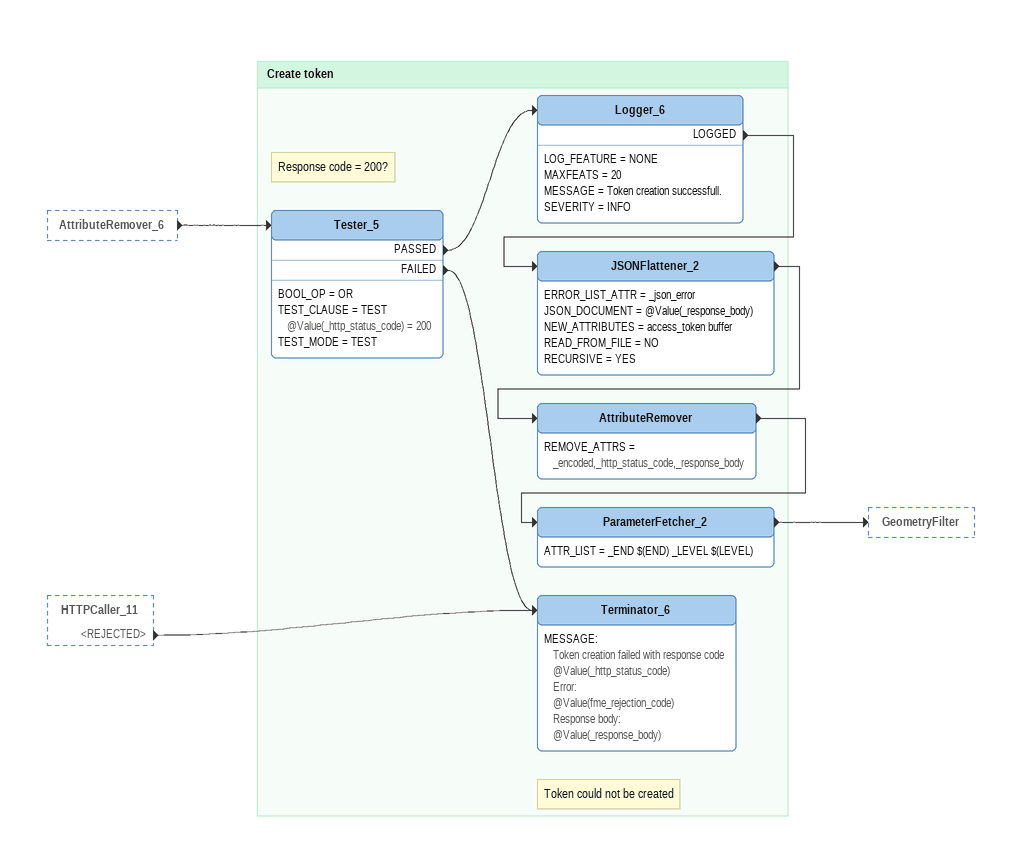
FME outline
AttributeRemover_6 [outside]
    -> Tester_5
HTTPCaller_11 [outside]
    <REJECTED> -> Terminator_6

Bookmark: Create token
Note: Response code = 200?
Tester_5
    BOOL_OP = OR
    TEST_CLAUSE = TEST @Value(_http_status_code) = 200
    TEST_MODE = TEST
    PASSED -> Logger_6
    FAILED -> Terminator_6
Logger_6
    LOG_FEATURE = NONE
    MAXFEATS = 20
    MESSAGE = Token creation successfull.
    SEVERITY = INFO
    LOGGED -> JSONFlattener_2
JSONFlattener_2
    ERROR_LIST_ATTR = _json_error
    JSON_DOCUMENT = @Value(_response_body)
    NEW_ATTRIBUTES = access_token buffer
    READ_FROM_FILE = NO
    RECURSIVE = YES
    -> AttributeRemover
AttributeRemover
    REMOVE_ATTRS = _encoded,_http_status_code,_response_body
    -> ParameterFetcher_2
ParameterFetcher_2
    ATTR_LIST = _END $(END) _LEVEL $(LEVEL)
    -> GeometryFilter
Note: Token could not be created
Terminator_6
    MESSAGE:
      Token creation failed with response code @Value(_http_status_code)
      Error:
      @Value(fme_rejection_code)
      Response body:
      @Value(_response_body)
